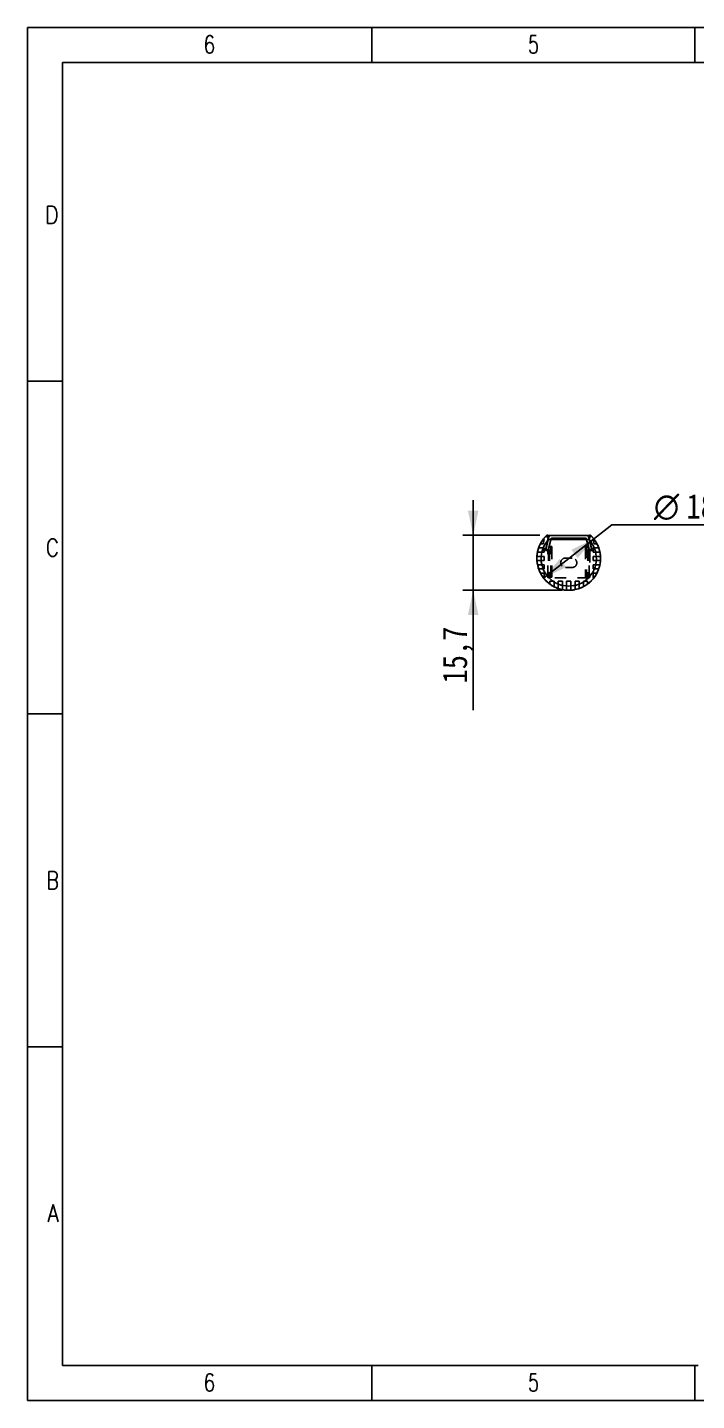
# Model space of a CAD drawing. Extents: x 14 to 580, y 14 to 406.
# Drawn here: x 14 to 205.1, y 14 to 406 of the extents above; entities that cross this region are included whole.
import ezdxf
from ezdxf.enums import TextEntityAlignment as Align

# ---------------------------------------------------------------- set-up
doc = ezdxf.new("R2010")
doc.units = 0
doc.header["$LTSCALE"] = 32.67
doc.linetypes.add('HIDDEN', pattern=[0.2, 0.1, -0.1])
doc.layers.get('0').update_dxf_attribs({"linetype": 'CONTINUOUS'})
for name, color, linetype in [('AP007-BASE2', 7, 'CONTINUOUS'), ('AP007-BASE3', 7, 'CONTINUOUS'), ('AP007-ENDCAP-02', 7, 'CONTINUOUS'), ('AP007-ENDCAP-03', 7, 'CONTINUOUS'), ('AP007-ENDCAP-12', 7, 'CONTINUOUS'), ('AP007-ENDCAP-13', 7, 'CONTINUOUS'), ('AP0074', 7, 'CONTINUOUS'), ('AP0079', 7, 'CONTINUOUS')]:
    doc.layers.add(name, color=color, linetype=linetype)
doc.styles.get("Standard").update_dxf_attribs({"font": 'SIMHEI.SHX', "width": 0.85})
doc.styles.add('TEXTSTYLE_2', font='TXT.TTF')
doc.styles.add('TEXTSTYLE_3', font='gdt', dxfattribs={"width": 0.85})
doc.dimstyles.get("Standard").update_dxf_attribs({"dimtxt": 2.5, "dimasz": 2.5, "dimexe": 1.25, "dimexo": 0.625, "dimtad": 1, "dimcen": 2.5, "dimazin": 3, "dimtfac": 1, "dimtmove": 0, "dimatfit": 3})

# ---------------------------------------------------------------- blocks, each defined once
blk = doc.blocks.new('_FILLED')
at = {"color": 0, "linetype": 'BYBLOCK'}
blk.add_solid([(0, 0), (-1, 0.214), (-1, -0.214)], dxfattribs=at)
blk = doc.blocks.new('*D0')
at = {"layer": 'AP0074', "color": 3}
for p, q in [((168.62, 254.41), (180.94, 264.04)), ((180.94, 264.04), (234.47, 264.04)), ((234.47, 264.04), (184.54, 264.04)), ((175.79, 260.01), (168.62, 254.41)), ((161.45, 248.81), (168.62, 254.41))]:
    blk.add_line(p, q, dxfattribs=at)
at = {"layer": 'AP0074', "color": 3, "xscale": 7, "yscale": 7, "zscale": 7}
for p, rotation in [((175.79, 260.01), 38.0146881058), ((161.45, 248.81), 218.0146881058)]:
    blk.add_blockref('_FILLED', p, dxfattribs=dict(at, rotation=rotation))
at = {"layer": 'AP0074', "color": 3, "style": 'TEXTSTYLE_3'}
blk.add_text('n', height=7, dxfattribs=at).set_placement((192.94, 265.79))
at = {"layer": 'AP0074', "color": 3, "width": 0.85}
blk.add_text('18,2', height=7, dxfattribs=at).set_placement((202.27, 265.79))
blk = doc.blocks.new('*D1')
at = {"layer": 'AP0074', "color": 3}
for p, q in [((141.33, 261.01), (141.33, 271.01)), ((141.33, 271.01), (141.33, 253.16)), ((160.35, 261.01), (138.33, 261.01)), ((141.33, 211.13), (141.33, 253.16)), ((166.62, 245.31), (138.33, 245.31)), ((141.33, 245.31), (141.33, 211.13))]:
    blk.add_line(p, q, dxfattribs=at)
at = {"layer": 'AP0074', "color": 3, "xscale": 7, "yscale": 7, "zscale": 7}
for p, rotation in [((141.33, 261.01), 270), ((141.33, 245.31), 90)]:
    blk.add_blockref('_FILLED', p, dxfattribs=dict(at, rotation=rotation))
at = {"layer": 'AP0074', "color": 3, "width": 0.85}
blk.add_text('15,7', height=7, rotation=90, dxfattribs=at).set_placement((139.58, 234.93), align=Align.RIGHT)

msp = doc.modelspace()

# ---------------------------------------------------------------- linework, layer by layer
at = {"color": 7}
for p, q in [((162.93, 260.617), (162.137, 257.129)), ((162.816, 257.081), (163.608, 260.058)), ((173.814, 261.007), (163.418, 261.007)), ((163.802, 260.207), (173.43, 260.207)), ((173.623, 260.058), (174.416, 257.081)), ((175.095, 257.129), (174.302, 260.617)), ((162.235, 257.007), (162.719, 257.007)), ((174.513, 257.007), (174.997, 257.007))]:
    msp.add_line(p, q, dxfattribs=at)
for centre, radius, start, end in [((163.418, 260.507), 0.5, 90, 167.19573), ((163.802, 260.007), 0.2, 90, 165.08863), ((173.43, 260.007), 0.2, 14.91137, 90), ((173.814, 260.507), 0.5, 12.80427, 90), ((162.235, 257.107), 0.1, 167.19573, 270), ((162.719, 257.107), 0.1, 270, 345.08863), ((174.513, 257.107), 0.1, 194.91137, 270), ((174.997, 257.107), 0.1, 270, 12.80427)]:
    msp.add_arc(centre, radius, start, end, dxfattribs=at)
at = {"layer": 'AP007-BASE2', "color": 7}
for p, q in [((162.54, 261.037), (162.42, 261.037)), ((174.812, 261.037), (174.692, 261.037))]:
    msp.add_line(p, q, dxfattribs=at)
for centre, radius, start, end in [((162.42, 260.937), 0.1, 90, 133.51023), ((162.54, 260.737), 0.3, 65.40297, 90), ((174.692, 260.737), 0.3, 90, 114.59703), ((174.812, 260.937), 0.1, 46.48977, 90), ((168.616, 254.409), 9.1, 172.60648, 175.53916), ((168.616, 254.409), 9.1, 169.11205, 172.43652), ((168.616, 254.409), 9.1, 152.89931, 159.57115), ((168.616, 254.409), 9.1, 185.60912, 190.88795), ((168.616, 254.409), 9.1, 200.14789, 207.10069), ((168.616, 254.409), 9.1, 224.98623, 232.33011), ((168.616, 254.409), 9.1, 242.89931, 249.85211)]:
    msp.add_arc(centre, radius, start, end, dxfattribs=at)
at = {"layer": 'AP007-BASE3', "color": 8, "linetype": 'HIDDEN'}
for p, q in [((161.611, 259.809), (161.339, 258.609)), ((161.492, 259.809), (161.611, 259.809)), ((161.944, 256.759), (162.833, 260.67)), ((174.399, 260.67), (175.288, 256.759)), ((175.62, 259.809), (175.74, 259.809)), ((175.893, 258.609), (175.62, 259.809)), ((159.643, 255.009), (161.616, 255.009)), ((161.616, 256.209), (159.778, 256.209)), ((160.167, 257.409), (161.616, 257.409)), ((161.339, 258.609), (160.604, 258.609)), ((161.616, 257.409), (161.616, 256.209)), ((161.616, 255.009), (161.616, 253.809)), ((162.516, 256.637), (162.041, 256.637)), ((162.616, 249.109), (162.616, 256.537)), ((174.616, 256.537), (174.616, 249.109)), ((175.191, 256.637), (174.716, 256.637)), ((175.616, 257.409), (177.065, 257.409)), ((175.616, 256.209), (175.616, 257.409)), ((177.454, 256.209), (175.616, 256.209)), ((175.616, 255.009), (177.589, 255.009)), ((175.616, 253.809), (175.616, 255.009)), ((176.628, 258.609), (175.893, 258.609)), ((161.616, 253.809), (159.643, 253.809)), ((159.778, 252.609), (161.616, 252.609)), ((161.616, 251.409), (160.167, 251.409)), ((161.616, 252.609), (161.616, 251.409)), ((177.589, 253.809), (175.616, 253.809)), ((175.616, 252.609), (177.454, 252.609)), ((175.616, 251.409), (175.616, 252.609)), ((177.065, 251.409), (175.616, 251.409)), ((160.604, 250.209), (161.616, 250.209)), ((161.616, 249.009), (161.492, 249.009)), ((161.616, 250.209), (161.616, 249.009)), ((174.416, 248.909), (162.816, 248.909)), ((163.216, 247.285), (163.216, 247.909)), ((163.216, 247.909), (164.416, 247.909)), ((164.416, 247.909), (164.416, 246.398)), ((165.616, 247.909), (166.816, 247.909)), ((165.616, 245.96), (165.616, 247.909)), ((166.816, 247.909), (166.816, 245.571)), ((168.016, 247.909), (169.216, 247.909)), ((168.016, 245.437), (168.016, 247.909)), ((169.216, 247.909), (169.216, 245.437)), ((170.416, 247.909), (171.616, 247.909)), ((170.416, 245.571), (170.416, 247.909)), ((171.616, 247.909), (171.616, 245.96)), ((172.816, 247.909), (174.016, 247.909)), ((172.816, 246.398), (172.816, 247.909)), ((174.016, 247.909), (174.016, 247.285)), ((175.616, 250.209), (176.628, 250.209)), ((175.616, 249.009), (175.616, 250.209)), ((175.74, 249.009), (175.616, 249.009))]:
    msp.add_line(p, q, dxfattribs=at)
for centre, radius, start, end in [((161.492, 259.909), 0.1, 142.33011, 270), ((168.616, 254.409), 9.1, 133.51023, 142.33011), ((162.54, 260.737), 0.3, 347.19573, 65.40297), ((174.692, 260.737), 0.3, 114.59703, 192.80427), ((168.616, 254.409), 9.1, 37.66989, 46.48977), ((175.74, 259.909), 0.1, 270, 37.66989), ((159.643, 255.109), 0.1, 175.53916, 270), ((168.616, 254.409), 9.1, 172.43652, 172.60648), ((159.778, 256.109), 0.1, 90, 169.11205), ((160.167, 257.509), 0.1, 159.85211, 270), ((168.616, 254.409), 9.1, 159.57115, 159.85211), ((160.604, 258.509), 0.1, 90, 152.89931), ((162.041, 256.737), 0.1, 167.19573, 270), ((162.516, 256.537), 0.1, 0, 90), ((174.716, 256.537), 0.1, 90, 180), ((175.191, 256.737), 0.1, 270, 12.80427), ((176.628, 258.509), 0.1, 27.10069, 90), ((168.616, 254.409), 9.1, 20.14789, 27.10069), ((177.065, 257.509), 0.1, 270, 20.14789), ((177.454, 256.109), 0.1, 10.88795, 90), ((168.616, 254.409), 9.1, 4.46084, 10.88795), ((177.589, 255.109), 0.1, 270, 4.46084), ((159.643, 253.709), 0.1, 90, 184.46084), ((168.616, 254.409), 9.1, 184.46084, 185.60912), ((159.778, 252.709), 0.1, 190.88795, 270), ((160.167, 251.309), 0.1, 90, 200.14789), ((168.616, 254.409), 9.1, 332.89931, 339.85211), ((177.065, 251.309), 0.1, 339.85211, 90), ((177.454, 252.709), 0.1, 270, 349.11205), ((168.616, 254.409), 9.1, 349.11205, 355.53916), ((177.589, 253.709), 0.1, 355.53916, 90), ((160.604, 250.309), 0.1, 207.10069, 270), ((161.492, 248.909), 0.1, 90, 217.66989), ((168.616, 254.409), 9.1, 217.66989, 224.98623), ((162.816, 249.109), 0.2, 180, 270), ((163.116, 247.285), 0.1, 232.33011, 360), ((174.116, 247.285), 0.1, 180, 307.66989), ((168.616, 254.409), 9.1, 307.66989, 322.33011), ((174.416, 249.109), 0.2, 270, 360), ((175.74, 248.909), 0.1, 322.33011, 90), ((176.628, 250.309), 0.1, 270, 332.89931), ((164.516, 246.398), 0.1, 180, 242.89931), ((165.516, 245.96), 0.1, 249.85211, 360), ((166.916, 245.571), 0.1, 180, 259.11205), ((168.616, 254.409), 9.1, 259.11205, 265.53916), ((167.916, 245.437), 0.1, 265.53916, 360), ((169.316, 245.437), 0.1, 180, 274.46084), ((168.616, 254.409), 9.1, 274.46084, 280.88795), ((170.316, 245.571), 0.1, 280.88795, 360), ((171.716, 245.96), 0.1, 180, 290.14789), ((168.616, 254.409), 9.1, 290.14789, 297.10069), ((172.716, 246.398), 0.1, 297.10069, 360)]:
    msp.add_arc(centre, radius, start, end, dxfattribs=at)
at = {"layer": 'AP007-ENDCAP-02', "color": 7}
for p, q in [((162.348, 261.007), (162.498, 260.634)), ((174.884, 261.007), (162.348, 261.007)), ((174.385, 259.807), (162.847, 259.807))]:
    msp.add_line(p, q, dxfattribs=at)
for points in [[(162.498, 260.634), (162.66, 260.246), (162.847, 259.807)], [(174.884, 261.007), (174.733, 260.634), (174.572, 260.246), (174.385, 259.807)]]:
    msp.add_lwpolyline(points, dxfattribs=at)
for radius, start, end in [(9.1, 133.53331, 46.46669), (7.9, 136.90595, 43.09405)]:
    msp.add_arc((168.616, 254.409), radius, start, end, dxfattribs=at)
at = {"layer": 'AP007-ENDCAP-03', "color": 8, "linetype": 'HIDDEN'}
for p, q in [((162.137, 257.129), (162.93, 260.617)), ((163.608, 260.058), (162.929, 257.507)), ((173.43, 260.207), (163.802, 260.207)), ((174.303, 257.507), (173.623, 260.058)), ((174.302, 260.617), (175.095, 257.129)), ((163.116, 257.007), (162.235, 257.007)), ((162.816, 257.007), (162.816, 249.409)), ((162.929, 257.507), (163.816, 257.507)), ((163.009, 257.807), (163.516, 257.807)), ((163.116, 257.007), (163.116, 249.109)), ((163.516, 249.109), (163.516, 257.807)), ((163.816, 257.507), (163.816, 249.409)), ((173.416, 257.507), (173.416, 249.409)), ((174.303, 257.507), (173.416, 257.507)), ((174.223, 257.807), (173.716, 257.807)), ((173.716, 257.807), (173.716, 249.109)), ((174.997, 257.007), (174.116, 257.007)), ((174.116, 257.007), (174.116, 249.109)), ((174.416, 257.007), (174.416, 249.409)), ((162.816, 249.709), (163.816, 249.709)), ((163.516, 249.109), (163.116, 249.109)), ((173.416, 249.709), (174.416, 249.709)), ((174.116, 249.109), (173.716, 249.109))]:
    msp.add_line(p, q, dxfattribs=at)
for centre, radius, start, end in [((163.418, 260.507), 0.5, 90, 167.19573), ((163.802, 260.007), 0.2, 90, 165.08863), ((173.43, 260.007), 0.2, 14.91137, 90), ((173.814, 260.507), 0.5, 12.80427, 90), ((162.235, 257.107), 0.1, 167.19573, 270), ((163.516, 257.507), 0.3, 0, 90), ((173.716, 257.507), 0.3, 90, 180), ((174.997, 257.107), 0.1, 270, 12.80427), ((163.116, 249.409), 0.3, 180, 270), ((163.516, 249.409), 0.3, 270, 360), ((173.716, 249.409), 0.3, 180, 270), ((174.116, 249.409), 0.3, 270, 360)]:
    msp.add_arc(centre, radius, start, end, dxfattribs=at)
at = {"layer": 'AP007-ENDCAP-12', "color": 7}
for start, end in [(142.61973, 146.01388), (176.17711, 184.09346), (161.93582, 168.74889), (152.33906, 152.52687), (356.17001, 3.82289), (191.24581, 199.55171), (207.47749, 214.30416), (232.80625, 242.31502), (250.39551, 258.9421), (266.09502, 273.90498)]:
    msp.add_arc((168.616, 254.409), 9.1, start, end, dxfattribs=at)
at = {"layer": 'AP007-ENDCAP-13', "color": 8, "linetype": 'HIDDEN'}
for p, q in [((162.93, 260.617), (162.137, 257.129)), ((162.348, 261.007), (162.498, 260.634)), ((162.348, 261.007), (174.884, 261.007)), ((162.847, 259.807), (174.385, 259.807)), ((163.009, 257.807), (163.608, 260.058)), ((163.802, 260.207), (173.43, 260.207)), ((173.623, 260.058), (174.223, 257.807)), ((175.095, 257.129), (174.302, 260.617)), ((162.816, 257.007), (162.235, 257.007)), ((162.816, 257.007), (162.816, 249.109)), ((163.816, 257.807), (163.009, 257.807)), ((163.816, 249.109), (163.816, 257.807)), ((173.416, 257.807), (173.416, 249.109)), ((174.223, 257.807), (173.416, 257.807)), ((174.997, 257.007), (174.416, 257.007)), ((174.416, 249.109), (174.416, 257.007)), ((167.666, 254.522), (169.566, 254.522)), ((169.566, 251.822), (167.666, 251.822)), ((162.816, 249.109), (163.816, 249.109)), ((173.416, 249.109), (174.416, 249.109))]:
    msp.add_line(p, q, dxfattribs=at)
for points in [[(162.498, 260.634), (162.66, 260.246), (162.847, 259.807)], [(174.884, 261.007), (174.733, 260.634), (174.572, 260.246), (174.385, 259.807)]]:
    msp.add_lwpolyline(points, dxfattribs=at)
for centre, radius, start, end in [((168.616, 254.409), 9.1, 146.01388, 152.33906), ((168.616, 254.409), 7.9, 136.90595, 43.09405), ((168.616, 254.409), 9.1, 133.53331, 142.61973), ((163.418, 260.507), 0.5, 90, 167.19573), ((163.802, 260.007), 0.2, 90, 165.08863), ((173.43, 260.007), 0.2, 14.91137, 90), ((173.814, 260.507), 0.5, 12.80427, 90), ((168.616, 254.409), 9.1, 3.82289, 46.46669), ((168.616, 254.409), 9.1, 168.74889, 176.21874), ((168.616, 254.409), 9.1, 152.52687, 161.93582), ((162.235, 257.107), 0.1, 167.19573, 270), ((174.997, 257.107), 0.1, 270, 12.80427), ((168.616, 254.409), 9.1, 184.09346, 191.24581), ((168.616, 254.409), 9.1, 199.55171, 207.47749), ((167.666, 253.172), 1.35, 90, 270), ((168.616, 254.409), 9.1, 273.90498, 356.17001), ((169.566, 253.172), 1.35, 270, 90), ((168.616, 254.409), 9.1, 214.30416, 232.80625), ((168.616, 254.409), 9.1, 242.31502, 250.44484), ((168.616, 254.409), 9.1, 258.9421, 266.09502)]:
    msp.add_arc(centre, radius, start, end, dxfattribs=at)
at = {"layer": 'AP0079', "color": 7}
for p, q in [((14, 14), (14, 406)), ((14, 406), (580, 406)), ((112.333, 396), (112.333, 406)), ((204.667, 396), (204.667, 406)), ((24, 24), (24, 396)), ((24, 396), (570, 396)), ((24, 305), (14, 305)), ((24, 210), (14, 210)), ((24, 115), (14, 115)), ((24, 24), (205.6, 24)), ((112.333, 24), (112.333, 14)), ((204.667, 24), (204.667, 14)), ((14, 14), (580, 14))]:
    msp.add_line(p, q, dxfattribs=at)

# ---------------------------------------------------------------- texts
at = {"layer": 'AP0079', "color": 7, "style": 'TEXTSTYLE_2'}
for s, width, p in [('6', 0.785714, (67.634, 398.659)), ('D', 0.904762, (23, 350)), ('C', 0.833333, (23, 255)), ('B', 0.785714, (23, 160)), ('A', 0.857143, (23, 65)), ('6', 0.785714, (67.634, 16.659))]:
    msp.add_text(s, height=5, dxfattribs=dict(at, width=width)).set_placement(p, align=Align.RIGHT)
at = {"layer": 'AP0079', "color": 7, "style": 'TEXTSTYLE_2', "width": 0.714286}
for p in [(157.033, 398.659), (157.033, 16.659)]:
    msp.add_text('5', height=5, dxfattribs=at).set_placement(p)

# ---------------------------------------------------------------- dimensions: what is measured, and where the dimension line sits
at = {"layer": 'AP0074', "color": 3}
dim = msp.add_linear_dim(base=(141.327, 245.309), p1=(160.348, 261.007), p2=(166.616, 245.309), angle=270, dimstyle='Standard', dxfattribs=at)
dim.commit()
dim.dimension.update_dxf_attribs({"geometry": '*D1', "text_midpoint": (146.742, 201.754), "dimtype": 128})
dim = msp.add_diameter_dim_2p(p1=(175.785, 260.014), p2=(161.446, 248.805), dimstyle='Standard', dxfattribs=at)
dim.commit()
dim.dimension.update_dxf_attribs({"geometry": '*D0', "text_midpoint": (209.506, 269.293), "dimtype": 131})

doc.saveas('drawing.dxf')
